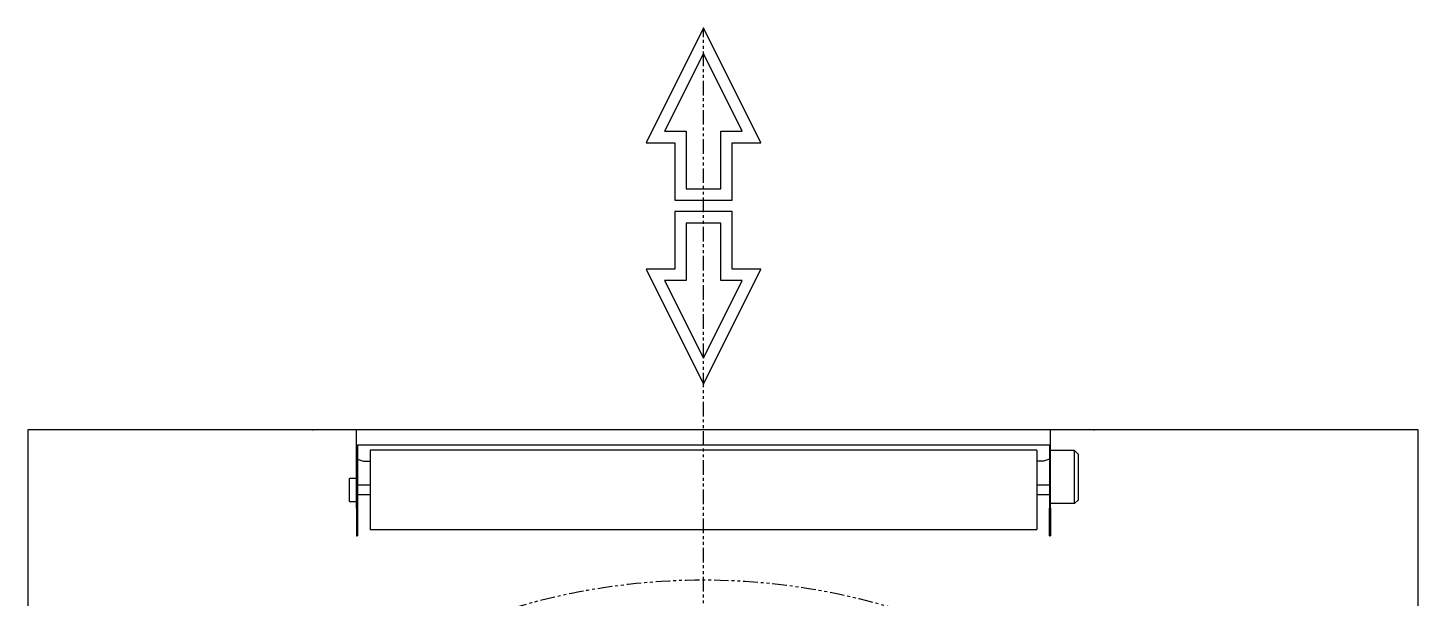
# Model space of a CAD drawing. Header units: millimetres. Extents: x 1005 to 7315, y -2950 to 6147.
# Drawn here: x 1038 to 1643, y -2074 to -1826 of the extents above; entities that cross this region are included whole.
import ezdxf

# ---------------------------------------------------------------- set-up
doc = ezdxf.new("R2010")
doc.units = ezdxf.units.MM
doc.linetypes.add('PHANTOM', pattern=[12.7, 6.35, -1.27, 1.27, -1.27, 1.27, -1.27])
for name, color, linetype in [('PK24-EQUIPMENT', 150, 'Continuous'), ('PK24E', 7, 'Continuous'), ('PK24E-DATA', 7, 'Continuous')]:
    doc.layers.add(name, color=color, linetype=linetype)
doc.layers.add('PK24-SYS-ROOM', color=8, linetype='Continuous', true_color=0x808080)
doc.layers.add('PK24E-HELPER', color=253, linetype='PHANTOM', true_color=0xa1a1a1)
doc.styles.get("Standard").update_dxf_attribs({"font": 'arial.ttf'})

# ---------------------------------------------------------------- blocks, each defined once
blk = doc.blocks.new('ROOM-CARDOOR--TOP-COMP-PK24')
at = {"layer": 'PK24-EQUIPMENT'}
for p, q in [((-151, -34.04), (-151, 0)), ((140, 0), (-140, 0)), ((151, -34.04), (151, 0)), ((-150.5, -6.5), (-150.5, -34.04)), ((-150.5, -6.5), (150.5, -6.5)), ((145, -8.81), (-145, -8.81)), ((-145, -8.81), (-145, -43.31)), ((145, -8.81), (145, -43.31)), ((150.5, -6.5), (150.5, -34.04)), ((161.5, -9), (151, -9)), ((161.5, -32), (161.5, -9)), ((163, -10.5), (161.5, -9)), ((163, -10.5), (163, -30.5)), ((-150.5, -12.64), (-148, -13.55)), ((-148, -13.55), (-145, -13.55)), ((148, -13.55), (145, -13.55)), ((150.5, -12.64), (148, -13.55)), ((-151, -21.06), (-154, -21.06)), ((-154, -26.06), (-154, -21.06)), ((-145, -24.06), (-150.5, -24.06)), ((150.5, -24.06), (145, -24.06)), ((-154, -31.06), (-154, -26.06)), ((-150.5, -28.06), (-145, -28.06)), ((145, -28.06), (150.5, -28.06)), ((-154, -31.06), (-151, -31.06)), ((-151, -34.04), (-150.5, -34.04)), ((-151, -34.04), (-151, -46)), ((-150.5, -34.04), (-150.5, -46)), ((150.5, -34.04), (151, -34.04)), ((150.5, -46), (150.5, -34.04)), ((161.5, -32), (151, -32)), ((151, -34.04), (151, -46)), ((163, -30.5), (161.5, -32)), ((-151, -46), (-150.5, -46)), ((-145, -43.31), (145, -43.31)), ((150.5, -46), (151, -46))]:
    blk.add_line(p, q, dxfattribs=at)
blk = doc.blocks.new('ROOMARROW---TOP-DECOR-PK24')
at = {"layer": 'PK24E', "color": 251, "true_color": 0x636466}
blk.add_lwpolyline([(0, 0), (50, -25), (50, -12.5), (75, -12.5), (75, 12.5), (50, 12.5), (50, 25), (0, 0)], dxfattribs=at)
at = {"layer": 'PK24E', "color": 31, "true_color": 0xfecc66}
blk.add_lwpolyline([(11.18, 0), (45, -16.91), (45, -7.5), (70, -7.5), (70, 7.5), (45, 7.5), (45, 16.91)], close=True, dxfattribs=at)
blk = doc.blocks.new('ROOM-ADLIYE--TOP-SYS-PKE24')
at = {"layer": 'PK24-SYS-ROOM'}
blk.add_lwpolyline([(-274.25, 111.86), (274.01, 111.86), (274.01, 154.5), (311, 154.5), (311, 252.11), (311, 349.72), (-294, 349.72), (-294, 252.11), (-294, 154.5), (-274.25, 154.5)], close=True, dxfattribs=at)
for p in [(-170, 349.72), (170, 349.72)]:
    blk.add_point(p, dxfattribs=at)
at = {"layer": 'PK24E-HELPER'}
blk.add_line((0, 0), (0, 524.72), dxfattribs=at)
blk.add_circle((-0.12, -0.14), 284.63, dxfattribs=at)
at = {"layer": 'PK24-SYS-ROOM'}
for p, rotation in [((0, 524.72), 270), ((0, 369.72), 90)]:
    blk.add_blockref('ROOMARROW---TOP-DECOR-PK24', p, dxfattribs=dict(at, rotation=rotation))
blk.add_blockref('ROOM-CARDOOR--TOP-COMP-PK24', (0, 349.72), dxfattribs=at)
at = {"layer": 'PK24E-DATA'}
for tag, p in [('COMP_TYPE', (-1.32, 32.97)), ('ROOM_TYPE', (-1.32, 22.97)), ('SYSTEM_ID', (-1.32, 12.97)), ('CARRIER_ID', (-1.32, 2.97)), ('LAYOUT_ID', (-1.32, -7.03)), ('DOOR_COUNT', (-1.32, -17.03)), ('DOOR1_ANGLE', (-1.32, -27.03))]:
    blk.add_attdef(tag, p, '', height=5, dxfattribs=at)
at = {"layer": 'PK24E-DATA', "flags": 8}
blk.add_attdef('DOOR2_ANGLE', (-1.32, -37.03), '', height=5, dxfattribs=at)

msp = doc.modelspace()

# ---------------------------------------------------------------- block references
msp.add_blockref('ROOM-ADLIYE--TOP-SYS-PKE24', (1331.836, -2350.223))

doc.saveas('drawing.dxf')
